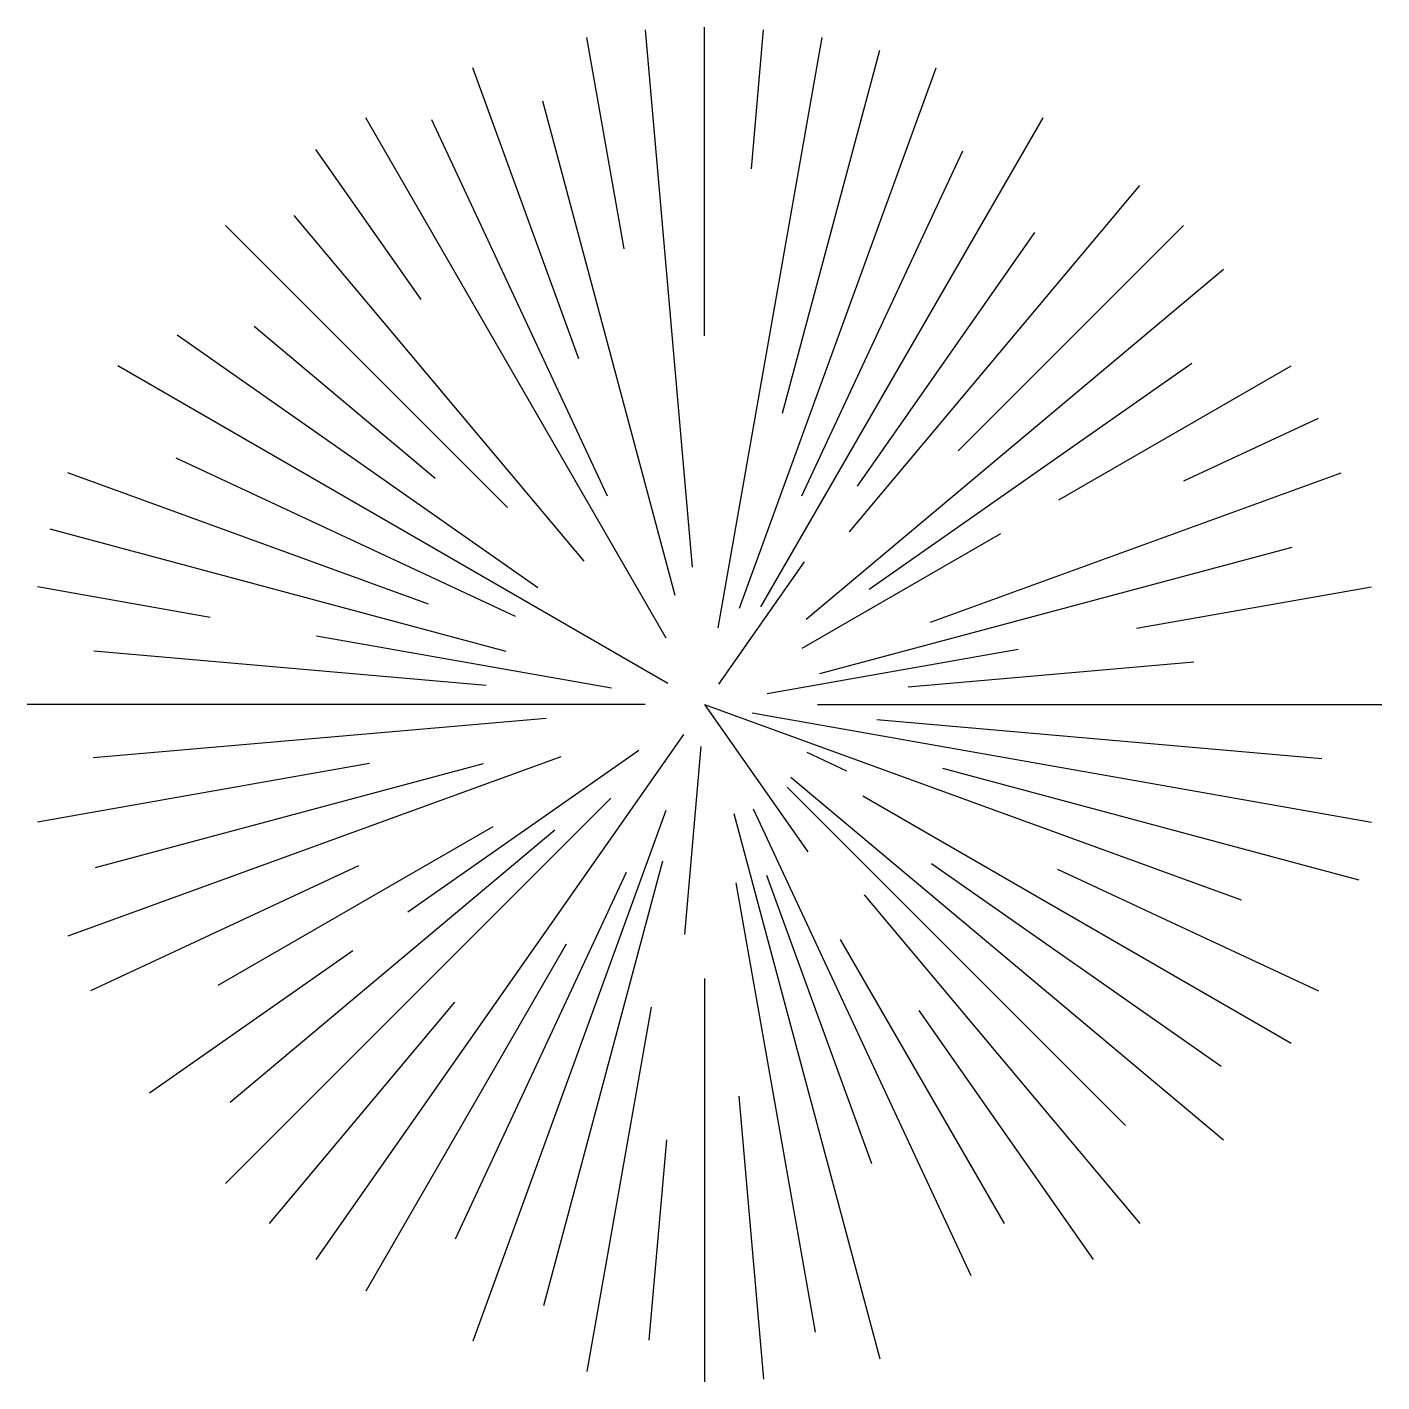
# Model space of a CAD drawing. Header units: metres. Extents: x -1885 to 2115, y -1945 to 2055.
import ezdxf

# ---------------------------------------------------------------- set-up
doc = ezdxf.new("R2010")
doc.units = ezdxf.units.M

# ---------------------------------------------------------------- blocks, each defined once
blk = doc.blocks.new('$_BL06$ASF008')
at = {"color": 0, "linetype": 'BYBLOCK'}
for p, q in [((-147.55, 1385.37), (-257.56, 2009.25)), ((54.24, 445.33), (-84.58, 2032.02)), ((89.74, 1128.35), (89.74, 2039.63)), ((129.73, 266.47), (437.03, 2009.25)), ((228.1, 1621.15), (264.05, 2032.02)), ((320.19, 899.71), (607.37, 1971.49)), ((-281.72, 1060.21), (-594.3, 1919.02)), ((193.25, 324.04), (773.78, 1919.02)), ((3.46, 361.61), (-387.61, 1821.1)), ((-23.55, 235.86), (-910.26, 1771.68)), ((-196.97, 654.47), (-715.32, 1766.09)), ((256.4, 328.31), (1089.74, 1771.68)), ((-747.27, 1235), (-1057.42, 1677.94)), ((376.98, 655.62), (852.06, 1674.44)), ((517.81, 549.79), (1375.31, 1571.72)), ((-265.5, 462.99), (-1121.35, 1482.95)), ((-492.09, 621.46), (-1324.48, 1453.85)), ((838.35, 788.25), (1503.95, 1453.85)), ((541.15, 684.31), (1065.38, 1433)), ((389.64, 291.28), (1621.83, 1325.21)), ((-402.64, 384.4), (-1467.51, 1130.03)), ((-705.89, 707.25), (-1240.06, 1155.46)), ((575.98, 380.1), (1528.46, 1047.04)), ((-18.14, 101.91), (-1642.31, 1039.63)), ((1135.91, 643.64), (1821.79, 1039.63)), ((1505.11, 699.63), (1902.35, 884.87)), ((-468.26, 299.83), (-1469.7, 766.81)), ((-724.79, 336.1), (-1789.65, 723.67)), ((756.81, 282.43), (1969.12, 723.67)), ((-495.7, 196.5), (-1842.12, 557.27)), ((378.41, 206.3), (964.93, 544.93)), ((430.2, 130.86), (1824.76, 504.53)), ((131.95, 99.93), (384.77, 460.99)), ((-1369.3, 296.9), (-1879.88, 386.93)), ((1365.62, 264.61), (2059.35, 386.93)), ((-184.97, 88.07), (-1055.81, 241.62)), ((274.29, 72.18), (1015.34, 202.84)), ((-555.06, 96.05), (-1712.96, 197.35)), ((691.47, 92.28), (1534.49, 166.03)), ((-85.74, 39.63), (-1910.26, 39.63)), ((89.74, 39.63), (394.5, -395.61)), ((89.74, 39.63), (1673.73, -536.89)), ((230.83, 14.76), (2059.35, -307.66)), ((423.07, 39.63), (2089.74, 39.63)), ((-377.62, -1.25), (-1715.51, -118.31)), ((598.29, -4.86), (1912.38, -119.83)), ((27.86, -48.73), (-1057.42, -1598.67)), ((-334.63, -114.82), (-1789.65, -644.41)), ((-104.06, -96.06), (-785.69, -573.35)), ((78.9, -84.27), (30.3, -639.74)), ((391.84, -101.24), (509.3, -156.01)), ((-898.88, -134.69), (-1879.88, -307.66)), ((-563.74, -135.46), (-1709.04, -442.35)), ((792.58, -148.69), (2021.59, -478)), ((345.08, -174.63), (1621.83, -1245.94)), ((-187.21, -237.31), (-1324.48, -1374.58)), ((333.33, -203.96), (1333, -1203.63)), ((557.63, -230.5), (1821.79, -960.37)), ((-24.27, -273.6), (-594.3, -1839.75)), ((233.27, -268.17), (875.65, -1645.75)), ((176.01, -282.34), (607.37, -1892.22)), ((-535.61, -321.41), (-1347.36, -790.07)), ((-352.57, -331.51), (-1310.92, -1135.66)), ((-932.19, -436.9), (-1722.88, -805.6)), ((-34.19, -422.88), (-385.94, -1735.6)), ((760.18, -429.82), (1614.99, -1028.36)), ((-141.78, -456.86), (-646.26, -1538.72)), ((273.02, -463.95), (582.87, -1315.25)), ((1132.11, -446.44), (1902.35, -805.6)), ((182.53, -486.62), (416.54, -1813.79)), ((561.39, -522.47), (1375.31, -1492.46)), ((-319.06, -668.42), (-910.26, -1692.42)), ((490.39, -654.32), (974.44, -1492.72)), ((-948.72, -687.5), (-1548.57, -1107.52)), ((89.74, -769.82), (89.74, -1960.37)), ((-647.96, -839.52), (-1195.84, -1492.46)), ((-67.84, -854.04), (-257.56, -1929.98)), ((722.4, -863.91), (1236.89, -1598.67)), ((190.94, -1117.16), (264.05, -1952.76)), ((-22.69, -1245.38), (-74.5, -1837.63))]:
    blk.add_line(p, q, dxfattribs=at)

msp = doc.modelspace()

# ---------------------------------------------------------------- block references
msp.add_blockref('$_BL06$ASF008', (24.85, 15.59))

doc.saveas('drawing.dxf')
